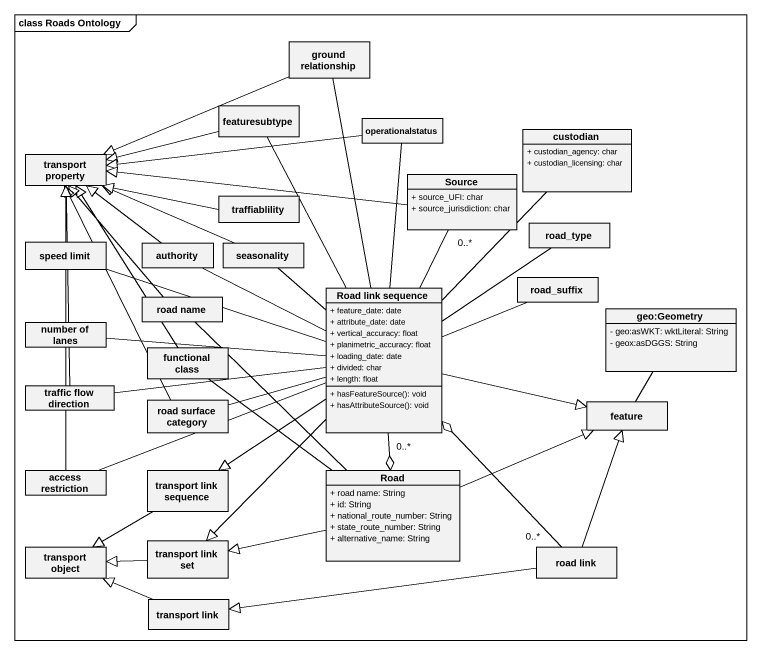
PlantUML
@startuml
mainframe class Roads Ontology
hide circle
hide empty members
skinparam classAttributeIconSize 0
class "ground relationship" as ground_relationship
class featuresubtype
class operationalstatus
class custodian {
  + custodian_agency: char
  + custodian_licensing: char
}
class "transport property" as transport_property
class Source {
  + source_UFI: char
  + source_jurisdiction: char
}
class traffiablility
class "speed limit" as speed_limit
class authority
class seasonality
class road_type
class "road name" as road_name
class "Road link sequence" as Road_link_sequence {
  + feature_date: date
  + attribute_date: date
  + vertical_accuracy: float
  + planimetric_accuracy: float
  + loading_date: date
  + divided: char
  + length: float
  + hasFeatureSource(): void
  + hasAttributeSource(): void
}
class road_suffix
class "number of lanes" as number_of_lanes
class "geo:Geometry" as geo_Geometry {
  - geo:asWKT: wktLiteral: String
  - geox:asDGGS: String
}
class "functional class" as functional_class
class "traffic flow direction" as traffic_flow_direction
class "road surface category" as road_surface_category
class feature
class "access restriction" as access_restriction
class "transport link sequence" as transport_link_sequence
class Road {
  + road name: String
  + id: String
  + national_route_number: String
  + state_route_number: String
  + alternative_name: String
}
class "transport link set" as transport_link_set
class "transport object" as transport_object
class "road link" as road_link
class "transport link" as transport_link
ground_relationship -left-|> transport_property
ground_relationship -- Road_link_sequence
featuresubtype -left-|> transport_property
featuresubtype -- Road_link_sequence
operationalstatus -left-|> transport_property
operationalstatus -- Road_link_sequence
custodian -- Road_link_sequence
Source -left-|> transport_property
Source "0..*" -- Road_link_sequence
traffiablility -left-|> transport_property
speed_limit -up-|> transport_property
speed_limit -right- Road_link_sequence
authority -up-|> transport_property
authority -right- Road_link_sequence
seasonality -left-|> transport_property
seasonality -- Road_link_sequence
road_type -- Road_link_sequence
road_name -up-|> transport_property
road_name -- Road
Road_link_sequence -right-|> feature
Road_link_sequence --|> transport_link_sequence
Road_link_sequence "0..*" --o Road
Road_link_sequence --|> transport_link_set
road_suffix -left- Road_link_sequence
number_of_lanes -up-|> transport_property
number_of_lanes -right- Road_link_sequence
geo_Geometry -- feature
functional_class -up-|> transport_property
functional_class -- Road
traffic_flow_direction -up-|> transport_property
traffic_flow_direction -right- Road_link_sequence
road_surface_category -up-|> transport_property
road_surface_category -right- Road_link_sequence
access_restriction -up-|> transport_property
access_restriction -right- Road_link_sequence
transport_link_sequence -left-|> transport_object
Road -right-|> feature
Road -left-|> transport_link_set
transport_link_set -left-|> transport_object
road_link "0..*" -up-o Road_link_sequence
road_link -up-|> feature
road_link -left-|> transport_link
transport_link -left-|> transport_object
@enduml
